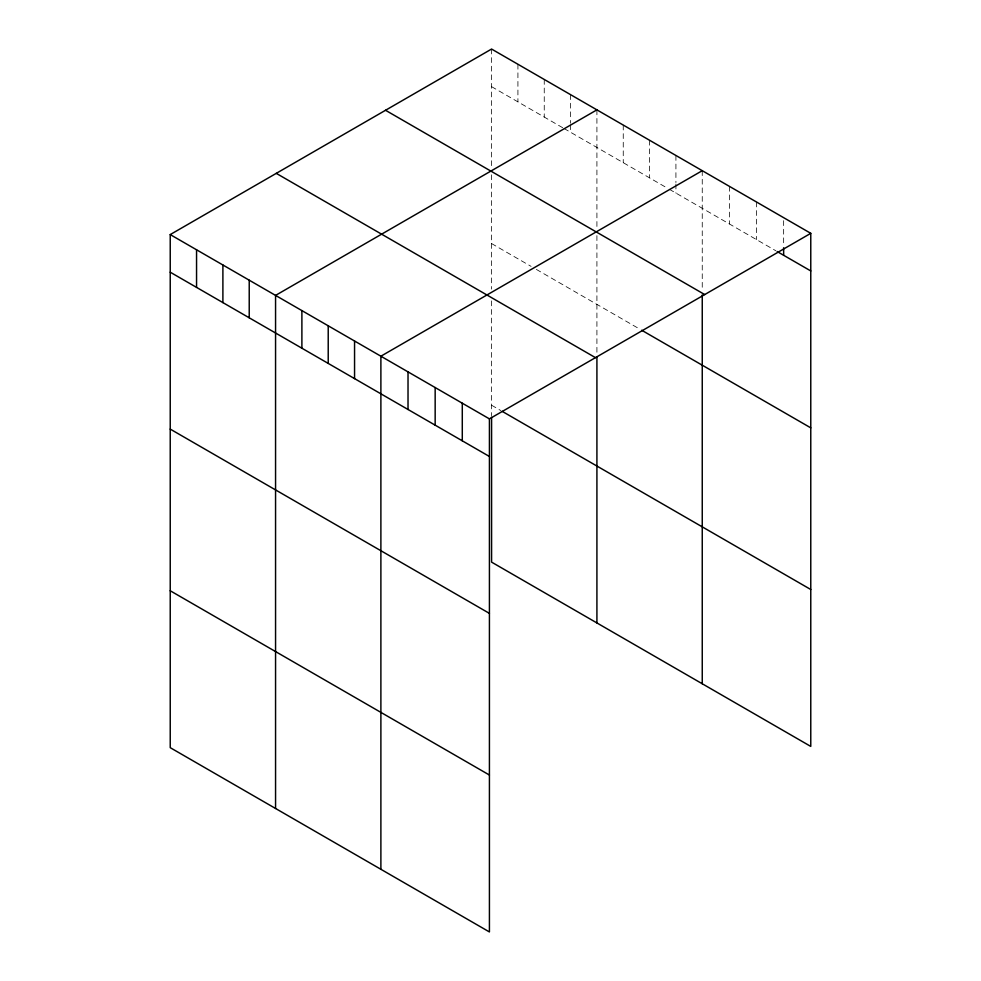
<?xml version="1.0" encoding="UTF-8"?>
<svg xmlns="http://www.w3.org/2000/svg" width="981" height="981" viewBox="0 0 981 981"><rect width="100%" height="100%" fill="white"/><g stroke="black" fill="none" stroke-linecap="round" stroke-linejoin="round"><path stroke-width="0.74" stroke-dasharray="4.91 3.68" d="M491.579 49.05L491.579 167.359M491.579 86.659L562.689 127.714M564.001 128.474L668.012 188.524M669.336 189.284L775.897 250.805M491.579 243.57L531.089 266.366M536.349 269.407L640.372 329.469M491.579 405.227L500.8 410.549M783.647 220.676L783.647 246.256M756.51 202L756.51 239.622M729.386 186.341L729.386 223.95M702.249 170.682L702.249 290.474M675.921 155.476L675.921 182.552M675.921 184.06L675.921 193.085M649.581 140.271L649.581 177.88M623.254 125.065L623.254 162.674M596.914 109.86L596.914 229.664M596.914 235.636L596.914 354.349M570.586 94.654L570.586 123.238M570.586 124.746L570.586 132.276M544.247 79.461L544.247 117.07M517.919 64.255L517.919 101.865M491.579 174.826L491.579 289.125M491.579 300.885L491.579 415.686"/><path stroke-width="1.47" d="M810.772 233.331L489.421 418.875L489.421 931.95L170.228 747.669L170.228 234.582L491.579 49.05L810.772 233.331L810.772 746.418L491.579 562.125L491.579 417.183M596.914 109.86L275.563 295.404L275.563 808.479M702.249 170.682L380.886 356.213L380.886 869.289M777.185 251.553L810.772 270.94M385.533 110.277L704.726 294.558M641.684 330.229L810.772 427.851M276.274 173.355L595.467 357.648M502.113 411.309L810.772 589.507M170.228 234.582L489.421 418.875M170.228 272.191L489.421 456.484M170.228 429.102L489.421 613.383M170.228 590.758L489.421 775.039M783.647 247.752L783.647 255.281M702.249 294.962L702.249 683.757M596.914 357.28L596.914 622.947M462.284 403.203L462.284 440.812M435.159 387.544L435.159 425.153M408.022 371.873L408.022 409.482M354.558 341.008L354.558 378.617M328.218 325.802L328.218 363.411M301.89 310.597L301.89 348.218M249.223 280.198L249.223 317.807M222.895 264.993L222.895 302.602M196.556 249.787L196.556 287.396"/></g></svg>
